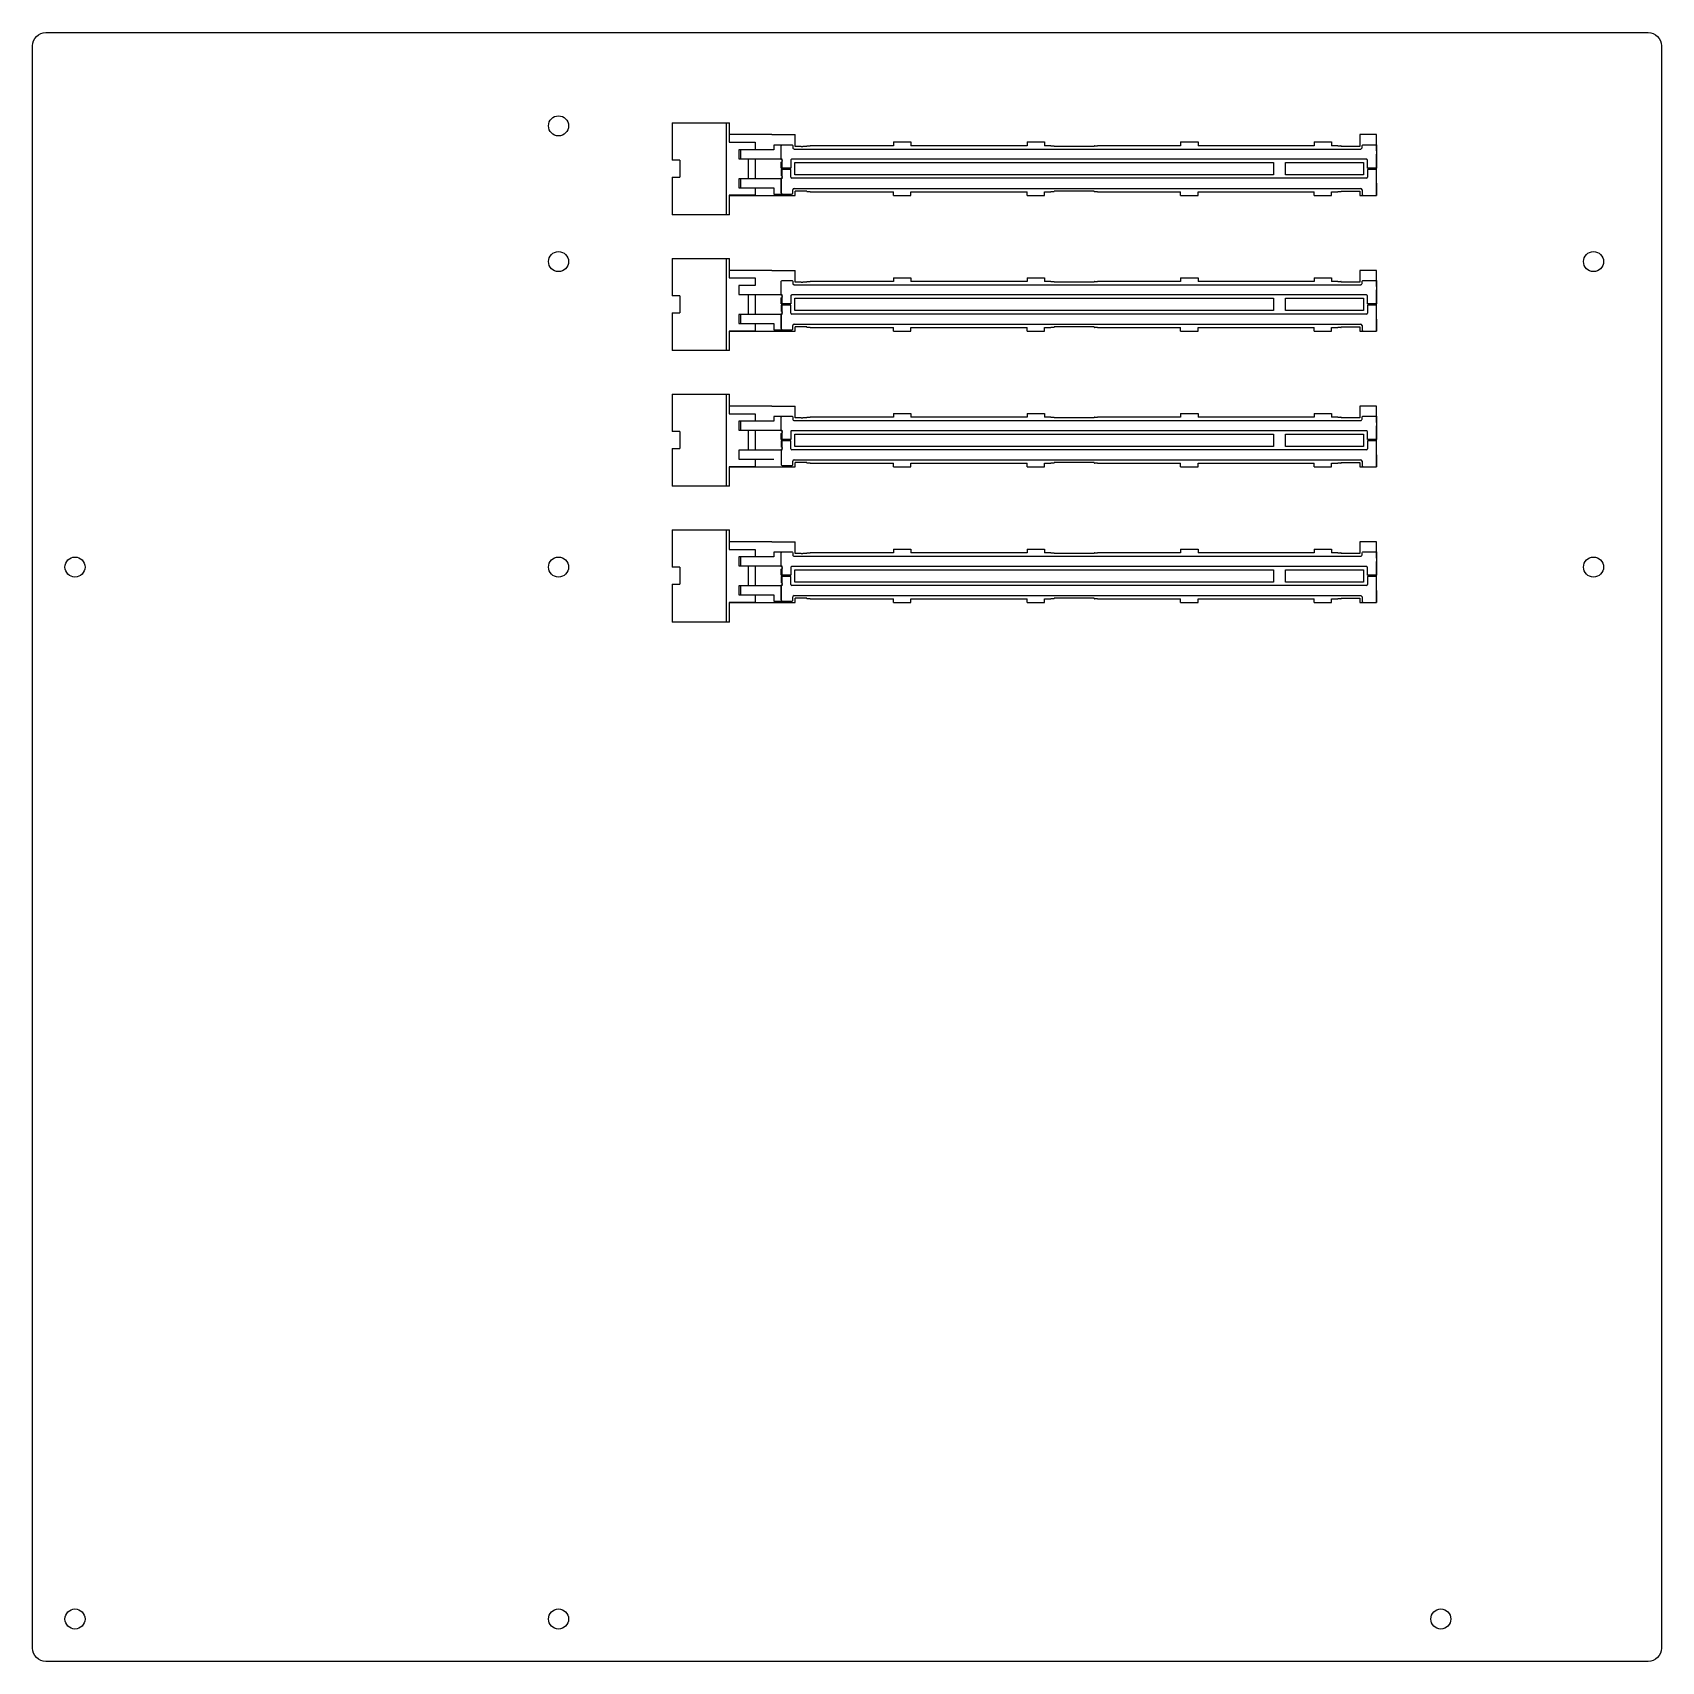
# Model space of a CAD drawing. Header units: millimetres. Extents: x -122 to 122, y -122 to 122.
import ezdxf

# ---------------------------------------------------------------- set-up
doc = ezdxf.new("R2010")
doc.units = ezdxf.units.MM
doc.layers.get('0').update_dxf_attribs({"linetype": 'CONTINUOUS'})

msp = doc.modelspace()

# ---------------------------------------------------------------- linework, layer by layer
for p, q in [((-26.19, 108.43), (-25.98, 108.43)), ((-26.19, 108.43), (-26.19, 102.84)), ((-25.98, 108.43), (-23.47, 108.43)), ((-23.47, 108.43), (-23.3, 108.43)), ((-23.3, 108.43), (-22.8, 108.43)), ((-22.8, 108.43), (-17.89, 108.43)), ((-17.89, 108.43), (-17.59, 108.43)), ((-17.59, 106.64), (-17.59, 108.43)), ((-11.25, 106.64), (-17.59, 106.64)), ((-11.25, 106.64), (-7.75, 106.64)), ((-7.75, 104.89), (-7.75, 106.64)), ((-6.87, 104.89), (-7.75, 104.89)), ((-6.87, 104.89), (-6.87, 104.89)), ((-6.87, 104.89), (-6.63, 104.89)), ((-6, 104.89), (-6.63, 104.89)), ((-6.63, 104.89), (-6.63, 104.89)), ((-6, 104.94), (-6, 104.89)), ((-5.95, 104.99), (-5.5, 104.99)), ((6.95, 104.99), (-5.5, 104.99)), ((6.95, 105.54), (6.95, 104.99)), ((6.95, 105.54), (9.55, 105.54)), ((9.55, 105.54), (9.55, 104.99)), ((26.95, 104.99), (9.55, 104.99)), ((26.95, 105.54), (26.95, 104.99)), ((26.95, 105.54), (29.55, 105.54)), ((29.55, 105.54), (29.55, 104.99)), ((30.5, 104.99), (29.55, 104.99)), ((30.5, 104.99), (30.95, 104.99)), ((31, 104.89), (31, 104.94)), ((37, 104.89), (31, 104.89)), ((37, 104.94), (37, 104.89)), ((37.05, 104.99), (37.5, 104.99)), ((49.95, 104.99), (37.5, 104.99)), ((49.95, 105.54), (49.95, 104.99)), ((49.95, 105.54), (52.55, 105.54)), ((52.55, 105.54), (52.55, 104.99)), ((69.95, 104.99), (52.55, 104.99)), ((69.95, 105.54), (69.95, 104.99)), ((69.95, 105.54), (72.55, 105.54)), ((72.55, 105.54), (72.55, 104.99)), ((73.5, 104.99), (72.55, 104.99)), ((73.5, 104.99), (73.95, 104.99)), ((74, 104.89), (74, 104.94)), ((75.13, 104.89), (74, 104.89)), ((75.13, 104.89), (75.13, 104.89)), ((75.37, 104.89), (75.13, 104.89)), ((76.75, 104.89), (75.37, 104.89)), ((75.37, 104.89), (75.37, 104.89)), ((76.75, 106.64), (76.75, 104.89)), ((79.25, 106.64), (76.75, 106.64)), ((79.25, 104.21), (79.25, 106.64)), ((-25.98, 102.84), (-26.19, 102.84)), ((-25.04, 102.84), (-25.98, 102.84)), ((-25.04, 102.84), (-25.04, 100.29)), ((79.25, 104.21), (79.25, 103.71)), ((79.25, 99.36), (79.25, 103.71)), ((-26.19, 100.29), (-26.19, 94.64)), ((-26.19, 100.29), (-25.98, 100.29)), ((-25.98, 100.29), (-25.04, 100.29)), ((-9.85, 100.04), (-15.95, 100.04)), ((-15.95, 100.04), (-15.95, 98.69)), ((-8.4, 101.44), (-9.85, 101.44)), ((-9.85, 101.44), (-9.85, 100.54)), ((-9.85, 100.14), (-9.85, 97.94)), ((-9.85, 97.94), (-9.85, 100.04)), ((-8.4, 100.26), (-8.4, 101.44)), ((77.75, 100.11), (-8.25, 100.11)), ((79.25, 101.44), (77.9, 101.44)), ((77.9, 101.44), (77.9, 100.26)), ((79.25, 97.54), (79.25, 101.44)), ((-17.59, 97.54), (-11.25, 97.54)), ((-17.59, 94.64), (-17.59, 97.54)), ((-15.95, 98.69), (-10.95, 98.69)), ((-11.25, 97.54), (-7.75, 97.54)), ((-10.95, 98.69), (-10.95, 97.74)), ((-10.95, 97.74), (-9.66, 97.74)), ((-9.65, 97.74), (-8.3, 97.74)), ((-8.1, 97.94), (-8.1, 98.39)), ((-7.9, 98.59), (-7.75, 98.59)), ((-7.75, 98.59), (76.9, 98.59)), ((-6, 98.19), (-7.75, 98.19)), ((-7.75, 97.54), (-7.75, 98.19)), ((-6, 98.19), (-6, 98.14)), ((-5.5, 98.09), (-5.95, 98.09)), ((-5.5, 98.09), (6.95, 98.09)), ((6.95, 97.54), (6.95, 98.09)), ((9.55, 97.54), (9.55, 98.09)), ((9.55, 98.09), (26.95, 98.09)), ((26.95, 97.54), (26.95, 98.09)), ((29.55, 97.54), (29.55, 98.09)), ((29.55, 98.09), (30.5, 98.09)), ((30.95, 98.09), (30.5, 98.09)), ((37, 98.19), (31, 98.19)), ((31, 98.14), (31, 98.19)), ((37, 98.19), (37, 98.14)), ((37.5, 98.09), (37.05, 98.09)), ((37.5, 98.09), (49.95, 98.09)), ((49.95, 97.54), (49.95, 98.09)), ((52.55, 97.54), (52.55, 98.09)), ((52.55, 98.09), (69.95, 98.09)), ((69.95, 97.54), (69.95, 98.09)), ((72.55, 97.54), (72.55, 98.09)), ((72.55, 98.09), (73.5, 98.09)), ((73.95, 98.09), (73.5, 98.09)), ((74, 98.19), (76.75, 98.19)), ((74, 98.14), (74, 98.19)), ((76.75, 98.19), (76.75, 97.54)), ((76.75, 97.54), (79.25, 97.54)), ((76.75, 97.54), (76.75, 97.54)), ((77.1, 98.39), (77.1, 97.74)), ((79.25, 99.36), (79.25, 98.86)), ((79.25, 98.86), (79.25, 97.54)), ((6.95, 97.54), (9.55, 97.54)), ((26.95, 97.54), (29.55, 97.54)), ((49.95, 97.54), (52.55, 97.54)), ((69.95, 97.54), (72.55, 97.54)), ((77.3, 97.54), (79.25, 97.54)), ((-25.98, 94.64), (-26.19, 94.64)), ((-23.47, 94.64), (-25.98, 94.64)), ((-23.3, 94.64), (-23.47, 94.64)), ((-22.8, 94.64), (-23.3, 94.64)), ((-17.89, 94.64), (-22.8, 94.64)), ((-17.59, 94.64), (-17.89, 94.64)), ((-26.19, 88.11), (-25.98, 88.11)), ((-26.19, 88.11), (-26.19, 82.52)), ((-25.98, 88.11), (-23.47, 88.11)), ((-23.47, 88.11), (-23.3, 88.11)), ((-23.3, 88.11), (-22.8, 88.11)), ((-22.8, 88.11), (-17.89, 88.11)), ((-17.89, 88.11), (-17.59, 88.11)), ((-17.59, 86.32), (-17.59, 88.11)), ((-11.25, 86.32), (-17.59, 86.32)), ((-11.25, 86.32), (-7.75, 86.32)), ((-7.75, 84.57), (-7.75, 86.32)), ((76.75, 86.32), (76.75, 84.57)), ((79.25, 86.32), (76.75, 86.32)), ((79.25, 83.89), (79.25, 86.32)), ((-6.87, 84.57), (-7.75, 84.57)), ((-6.87, 84.57), (-6.87, 84.57)), ((-6.87, 84.57), (-6.63, 84.57)), ((-6, 84.57), (-6.63, 84.57)), ((-6.63, 84.57), (-6.63, 84.57)), ((-6, 84.62), (-6, 84.57)), ((-5.95, 84.67), (-5.5, 84.67)), ((6.95, 84.67), (-5.5, 84.67)), ((6.95, 85.22), (6.95, 84.67)), ((6.95, 85.22), (9.55, 85.22)), ((9.55, 85.22), (9.55, 84.67)), ((26.95, 84.67), (9.55, 84.67)), ((26.95, 85.22), (26.95, 84.67)), ((26.95, 85.22), (29.55, 85.22)), ((29.55, 85.22), (29.55, 84.67)), ((30.5, 84.67), (29.55, 84.67)), ((30.5, 84.67), (30.95, 84.67)), ((31, 84.57), (31, 84.62)), ((37, 84.57), (31, 84.57)), ((37, 84.62), (37, 84.57)), ((37.05, 84.67), (37.5, 84.67)), ((49.95, 84.67), (37.5, 84.67)), ((49.95, 85.22), (49.95, 84.67)), ((49.95, 85.22), (52.55, 85.22)), ((52.55, 85.22), (52.55, 84.67)), ((69.95, 84.67), (52.55, 84.67)), ((69.95, 85.22), (69.95, 84.67)), ((69.95, 85.22), (72.55, 85.22)), ((72.55, 85.22), (72.55, 84.67)), ((73.5, 84.67), (72.55, 84.67)), ((73.5, 84.67), (73.95, 84.67)), ((74, 84.57), (74, 84.62)), ((75.13, 84.57), (74, 84.57)), ((75.13, 84.57), (75.13, 84.57)), ((75.37, 84.57), (75.13, 84.57)), ((76.75, 84.57), (75.37, 84.57)), ((75.37, 84.57), (75.37, 84.57)), ((79.25, 83.89), (79.25, 83.39)), ((79.25, 79.04), (79.25, 83.39)), ((-25.98, 82.52), (-26.19, 82.52)), ((-25.04, 82.52), (-25.98, 82.52)), ((-25.04, 82.52), (-25.04, 79.97)), ((-8.4, 81.12), (-9.85, 81.12)), ((-9.85, 81.12), (-9.85, 80.22)), ((-8.4, 79.94), (-8.4, 81.12)), ((79.25, 81.12), (77.9, 81.12)), ((77.9, 81.12), (77.9, 79.94)), ((79.25, 77.22), (79.25, 81.12)), ((-26.19, 79.97), (-26.19, 74.32)), ((-26.19, 79.97), (-25.98, 79.97)), ((-25.98, 79.97), (-25.04, 79.97)), ((-9.85, 79.72), (-15.95, 79.72)), ((-15.95, 79.72), (-15.95, 78.37)), ((-15.95, 78.37), (-10.95, 78.37)), ((-10.95, 78.37), (-10.95, 77.42)), ((-9.85, 79.82), (-9.85, 77.62)), ((-9.85, 77.62), (-9.85, 79.72)), ((77.75, 79.79), (-8.25, 79.79)), ((-8.1, 77.62), (-8.1, 78.07)), ((-7.9, 78.27), (-7.75, 78.27)), ((-7.75, 78.27), (76.9, 78.27)), ((77.1, 78.07), (77.1, 77.42)), ((79.25, 79.04), (79.25, 78.54)), ((79.25, 78.54), (79.25, 77.22)), ((-17.59, 77.22), (-11.25, 77.22)), ((-17.59, 74.32), (-17.59, 77.22)), ((-11.25, 77.22), (-7.75, 77.22)), ((-10.95, 77.42), (-9.66, 77.42)), ((-9.65, 77.42), (-8.3, 77.42)), ((-6, 77.87), (-7.75, 77.87)), ((-7.75, 77.22), (-7.75, 77.87)), ((-6, 77.87), (-6, 77.82)), ((-5.5, 77.77), (-5.95, 77.77)), ((-5.5, 77.77), (6.95, 77.77)), ((6.95, 77.22), (6.95, 77.77)), ((6.95, 77.22), (9.55, 77.22)), ((9.55, 77.22), (9.55, 77.77)), ((9.55, 77.77), (26.95, 77.77)), ((26.95, 77.22), (26.95, 77.77)), ((26.95, 77.22), (29.55, 77.22)), ((29.55, 77.22), (29.55, 77.77)), ((29.55, 77.77), (30.5, 77.77)), ((30.95, 77.77), (30.5, 77.77)), ((37, 77.87), (31, 77.87)), ((31, 77.82), (31, 77.87)), ((37, 77.87), (37, 77.82)), ((37.5, 77.77), (37.05, 77.77)), ((37.5, 77.77), (49.95, 77.77)), ((49.95, 77.22), (49.95, 77.77)), ((49.95, 77.22), (52.55, 77.22)), ((52.55, 77.22), (52.55, 77.77)), ((52.55, 77.77), (69.95, 77.77)), ((69.95, 77.22), (69.95, 77.77)), ((69.95, 77.22), (72.55, 77.22)), ((72.55, 77.22), (72.55, 77.77)), ((72.55, 77.77), (73.5, 77.77)), ((73.95, 77.77), (73.5, 77.77)), ((74, 77.87), (76.75, 77.87)), ((74, 77.82), (74, 77.87)), ((76.75, 77.87), (76.75, 77.22)), ((76.75, 77.22), (79.25, 77.22)), ((76.75, 77.22), (76.75, 77.22)), ((77.3, 77.22), (79.25, 77.22)), ((-25.98, 74.32), (-26.19, 74.32)), ((-23.47, 74.32), (-25.98, 74.32)), ((-23.3, 74.32), (-23.47, 74.32)), ((-22.8, 74.32), (-23.3, 74.32)), ((-17.89, 74.32), (-22.8, 74.32)), ((-17.59, 74.32), (-17.89, 74.32)), ((-26.19, 67.79), (-25.98, 67.79)), ((-26.19, 67.79), (-26.19, 62.2)), ((-25.98, 67.79), (-23.47, 67.79)), ((-23.47, 67.79), (-23.3, 67.79)), ((-23.3, 67.79), (-22.8, 67.79)), ((-22.8, 67.79), (-17.89, 67.79)), ((-17.89, 67.79), (-17.59, 67.79)), ((-17.59, 66), (-17.59, 67.79)), ((-11.25, 66), (-17.59, 66)), ((-11.25, 66), (-7.75, 66)), ((-7.75, 64.25), (-7.75, 66)), ((76.75, 66), (76.75, 64.25)), ((79.25, 66), (76.75, 66)), ((79.25, 63.57), (79.25, 66)), ((-6.87, 64.25), (-7.75, 64.25)), ((-6.87, 64.25), (-6.87, 64.25)), ((-6.87, 64.25), (-6.63, 64.25)), ((-6, 64.25), (-6.63, 64.25)), ((-6.63, 64.25), (-6.63, 64.25)), ((-6, 64.3), (-6, 64.25)), ((-5.95, 64.35), (-5.5, 64.35)), ((6.95, 64.35), (-5.5, 64.35)), ((6.95, 64.9), (6.95, 64.35)), ((6.95, 64.9), (9.55, 64.9)), ((9.55, 64.9), (9.55, 64.35)), ((26.95, 64.35), (9.55, 64.35)), ((26.95, 64.9), (26.95, 64.35)), ((26.95, 64.9), (29.55, 64.9)), ((29.55, 64.9), (29.55, 64.35)), ((30.5, 64.35), (29.55, 64.35)), ((30.5, 64.35), (30.95, 64.35)), ((31, 64.25), (31, 64.3)), ((37, 64.25), (31, 64.25)), ((37, 64.3), (37, 64.25)), ((37.05, 64.35), (37.5, 64.35)), ((49.95, 64.35), (37.5, 64.35)), ((49.95, 64.9), (49.95, 64.35)), ((49.95, 64.9), (52.55, 64.9)), ((52.55, 64.9), (52.55, 64.35)), ((69.95, 64.35), (52.55, 64.35)), ((69.95, 64.9), (69.95, 64.35)), ((69.95, 64.9), (72.55, 64.9)), ((72.55, 64.9), (72.55, 64.35)), ((73.5, 64.35), (72.55, 64.35)), ((73.5, 64.35), (73.95, 64.35)), ((74, 64.25), (74, 64.3)), ((75.13, 64.25), (74, 64.25)), ((75.13, 64.25), (75.13, 64.25)), ((75.37, 64.25), (75.13, 64.25)), ((76.75, 64.25), (75.37, 64.25)), ((75.37, 64.25), (75.37, 64.25)), ((79.25, 63.57), (79.25, 63.07)), ((-25.98, 62.2), (-26.19, 62.2)), ((-25.04, 62.2), (-25.98, 62.2)), ((-25.04, 62.2), (-25.04, 59.65)), ((79.25, 58.72), (79.25, 63.07)), ((-26.19, 59.65), (-26.19, 54)), ((-26.19, 59.65), (-25.98, 59.65)), ((-25.98, 59.65), (-25.04, 59.65)), ((-8.4, 60.8), (-9.85, 60.8)), ((-9.85, 60.8), (-9.85, 59.9)), ((-9.85, 59.5), (-9.85, 57.3)), ((-8.4, 59.62), (-8.4, 60.8)), ((77.75, 59.47), (-8.25, 59.47)), ((79.25, 60.8), (77.9, 60.8)), ((77.9, 60.8), (77.9, 59.62)), ((79.25, 56.9), (79.25, 60.8)), ((79.25, 58.72), (79.25, 58.22)), ((-17.59, 56.9), (-11.25, 56.9)), ((-17.59, 54), (-17.59, 56.9)), ((-15.95, 58.05), (-10.95, 58.05)), ((-11.25, 56.9), (-7.75, 56.9)), ((-9.65, 57.1), (-8.3, 57.1)), ((-8.1, 57.3), (-8.1, 57.75)), ((-7.9, 57.95), (-7.75, 57.95)), ((-7.75, 57.95), (76.9, 57.95)), ((-6, 57.55), (-7.75, 57.55)), ((-7.75, 56.9), (-7.75, 57.55)), ((-6, 57.55), (-6, 57.5)), ((-5.5, 57.45), (-5.95, 57.45)), ((-5.5, 57.45), (6.95, 57.45)), ((6.95, 56.9), (6.95, 57.45)), ((6.95, 56.9), (9.55, 56.9)), ((9.55, 56.9), (9.55, 57.45)), ((9.55, 57.45), (26.95, 57.45)), ((26.95, 56.9), (26.95, 57.45)), ((26.95, 56.9), (29.55, 56.9)), ((29.55, 56.9), (29.55, 57.45)), ((29.55, 57.45), (30.5, 57.45)), ((30.95, 57.45), (30.5, 57.45)), ((37, 57.55), (31, 57.55)), ((31, 57.5), (31, 57.55)), ((37, 57.55), (37, 57.5)), ((37.5, 57.45), (37.05, 57.45)), ((37.5, 57.45), (49.95, 57.45)), ((49.95, 56.9), (49.95, 57.45)), ((49.95, 56.9), (52.55, 56.9)), ((52.55, 56.9), (52.55, 57.45)), ((52.55, 57.45), (69.95, 57.45)), ((69.95, 56.9), (69.95, 57.45)), ((69.95, 56.9), (72.55, 56.9)), ((72.55, 56.9), (72.55, 57.45)), ((72.55, 57.45), (73.5, 57.45)), ((73.95, 57.45), (73.5, 57.45)), ((74, 57.55), (76.75, 57.55)), ((74, 57.5), (74, 57.55)), ((76.75, 57.55), (76.75, 56.9)), ((76.75, 56.9), (79.25, 56.9)), ((76.75, 56.9), (76.75, 56.9)), ((77.1, 57.75), (77.1, 57.1)), ((77.3, 56.9), (79.25, 56.9)), ((79.25, 58.22), (79.25, 56.9)), ((-25.98, 54), (-26.19, 54)), ((-23.47, 54), (-25.98, 54)), ((-23.3, 54), (-23.47, 54)), ((-22.8, 54), (-23.3, 54)), ((-17.89, 54), (-22.8, 54)), ((-17.59, 54), (-17.89, 54)), ((-26.19, 47.47), (-25.98, 47.47)), ((-26.19, 47.47), (-26.19, 41.88)), ((-25.98, 47.47), (-23.47, 47.47)), ((-23.47, 47.47), (-23.3, 47.47)), ((-23.3, 47.47), (-22.8, 47.47)), ((-22.8, 47.47), (-17.89, 47.47)), ((-17.89, 47.47), (-17.59, 47.47)), ((-17.59, 45.68), (-17.59, 47.47)), ((-11.25, 45.68), (-17.59, 45.68)), ((-11.25, 45.68), (-7.75, 45.68)), ((-7.75, 43.93), (-7.75, 45.68)), ((-6.87, 43.93), (-7.75, 43.93)), ((-6.87, 43.93), (-6.87, 43.93)), ((-6.87, 43.93), (-6.63, 43.93)), ((-6, 43.93), (-6.63, 43.93)), ((-6.63, 43.93), (-6.63, 43.93)), ((-6, 43.98), (-6, 43.93)), ((-5.95, 44.03), (-5.5, 44.03)), ((6.95, 44.03), (-5.5, 44.03)), ((6.95, 44.58), (6.95, 44.03)), ((6.95, 44.58), (9.55, 44.58)), ((9.55, 44.58), (9.55, 44.03)), ((26.95, 44.03), (9.55, 44.03)), ((26.95, 44.58), (26.95, 44.03)), ((26.95, 44.58), (29.55, 44.58)), ((29.55, 44.58), (29.55, 44.03)), ((30.5, 44.03), (29.55, 44.03)), ((30.5, 44.03), (30.95, 44.03)), ((31, 43.93), (31, 43.98)), ((37, 43.93), (31, 43.93)), ((37, 43.98), (37, 43.93)), ((37.05, 44.03), (37.5, 44.03)), ((49.95, 44.03), (37.5, 44.03)), ((49.95, 44.58), (49.95, 44.03)), ((49.95, 44.58), (52.55, 44.58)), ((52.55, 44.58), (52.55, 44.03)), ((69.95, 44.03), (52.55, 44.03)), ((69.95, 44.58), (69.95, 44.03)), ((69.95, 44.58), (72.55, 44.58)), ((72.55, 44.58), (72.55, 44.03)), ((73.5, 44.03), (72.55, 44.03)), ((73.5, 44.03), (73.95, 44.03)), ((74, 43.93), (74, 43.98)), ((75.13, 43.93), (74, 43.93)), ((75.13, 43.93), (75.13, 43.93)), ((75.37, 43.93), (75.13, 43.93)), ((76.75, 43.93), (75.37, 43.93)), ((75.37, 43.93), (75.37, 43.93)), ((76.75, 45.68), (76.75, 43.93)), ((79.25, 45.68), (76.75, 45.68)), ((79.25, 43.25), (79.25, 45.68)), ((-25.98, 41.88), (-26.19, 41.88)), ((-25.04, 41.88), (-25.98, 41.88)), ((-25.04, 41.88), (-25.04, 39.33)), ((79.25, 43.25), (79.25, 42.75)), ((79.25, 38.4), (79.25, 42.75)), ((-26.19, 39.33), (-26.19, 33.68)), ((-26.19, 39.33), (-25.98, 39.33)), ((-25.98, 39.33), (-25.04, 39.33)), ((-9.85, 39.08), (-15.95, 39.08)), ((-15.95, 39.08), (-15.95, 37.73)), ((-8.4, 40.48), (-9.85, 40.48)), ((-9.85, 40.48), (-9.85, 39.58)), ((-9.85, 39.18), (-9.85, 36.98)), ((-9.85, 36.98), (-9.85, 39.08)), ((-8.4, 39.3), (-8.4, 40.48)), ((77.75, 39.15), (-8.25, 39.15)), ((79.25, 40.48), (77.9, 40.48)), ((77.9, 40.48), (77.9, 39.3)), ((79.25, 36.58), (79.25, 40.48)), ((-17.59, 36.58), (-11.25, 36.58)), ((-17.59, 33.68), (-17.59, 36.58)), ((-15.95, 37.73), (-10.95, 37.73)), ((-11.25, 36.58), (-7.75, 36.58)), ((-10.95, 37.73), (-10.95, 36.78)), ((-10.95, 36.78), (-9.66, 36.78)), ((-9.65, 36.78), (-8.3, 36.78)), ((-8.1, 36.98), (-8.1, 37.43)), ((-7.9, 37.63), (-7.75, 37.63)), ((-7.75, 37.63), (76.9, 37.63)), ((-6, 37.23), (-7.75, 37.23)), ((-7.75, 36.58), (-7.75, 37.23)), ((-6, 37.23), (-6, 37.18)), ((-5.5, 37.13), (-5.95, 37.13)), ((-5.5, 37.13), (6.95, 37.13)), ((6.95, 36.58), (6.95, 37.13)), ((9.55, 36.58), (9.55, 37.13)), ((9.55, 37.13), (26.95, 37.13)), ((26.95, 36.58), (26.95, 37.13)), ((29.55, 36.58), (29.55, 37.13)), ((29.55, 37.13), (30.5, 37.13)), ((30.95, 37.13), (30.5, 37.13)), ((37, 37.23), (31, 37.23)), ((31, 37.18), (31, 37.23)), ((37, 37.23), (37, 37.18)), ((37.5, 37.13), (37.05, 37.13)), ((37.5, 37.13), (49.95, 37.13)), ((49.95, 36.58), (49.95, 37.13)), ((52.55, 36.58), (52.55, 37.13)), ((52.55, 37.13), (69.95, 37.13)), ((69.95, 36.58), (69.95, 37.13)), ((72.55, 36.58), (72.55, 37.13)), ((72.55, 37.13), (73.5, 37.13)), ((73.95, 37.13), (73.5, 37.13)), ((74, 37.23), (76.75, 37.23)), ((74, 37.18), (74, 37.23)), ((76.75, 37.23), (76.75, 36.58)), ((76.75, 36.58), (79.25, 36.58)), ((76.75, 36.58), (76.75, 36.58)), ((77.1, 37.43), (77.1, 36.78)), ((79.25, 38.4), (79.25, 37.9)), ((79.25, 37.9), (79.25, 36.58)), ((6.95, 36.58), (9.55, 36.58)), ((26.95, 36.58), (29.55, 36.58)), ((49.95, 36.58), (52.55, 36.58)), ((69.95, 36.58), (72.55, 36.58)), ((77.3, 36.58), (79.25, 36.58)), ((-25.98, 33.68), (-26.19, 33.68)), ((-23.47, 33.68), (-25.98, 33.68)), ((-23.3, 33.68), (-23.47, 33.68)), ((-22.8, 33.68), (-23.3, 33.68)), ((-17.89, 33.68), (-22.8, 33.68)), ((-17.59, 33.68), (-17.89, 33.68))]:
    msp.add_line(p, q)
for points in [[(121.92, -119.92, -0.414214), (119.92, -121.92), (-119.92, -121.92, -0.414214), (-121.92, -119.92), (-121.92, 119.92, -0.414214), (-119.92, 121.92), (119.92, 121.92, -0.414214), (121.92, 119.92)], [(-9.85, 104.94, -0.216495), (-9.78, 105.09), (-10.95, 105.09), (-10.95, 104.38), (-15.95, 104.38), (-15.95, 103.04), (-9.85, 103.04)], [(-7.75, 104.49), (76.9, 104.49, 0.414214), (77.1, 104.69), (77.1, 104.94, -0.414214), (77.3, 105.14), (79.25, 105.14), (79.25, 101.64), (77.9, 101.64), (77.9, 102.81, 0.414214), (77.75, 102.96), (-8.25, 102.96, 0.414214), (-8.4, 102.81), (-8.4, 101.64), (-9.85, 101.64), (-9.85, 102.54, 1), (-9.85, 102.94), (-9.85, 104.94, -0.414214), (-9.65, 105.14), (-8.3, 105.14, -0.414214), (-8.1, 104.94), (-8.1, 104.69, 0.414214), (-7.9, 104.49)], [(-7.75, 84.17), (76.9, 84.17, 0.414214), (77.1, 84.37), (77.1, 84.62, -0.414214), (77.3, 84.82), (79.25, 84.82), (79.25, 81.32), (77.9, 81.32), (77.9, 82.49, 0.414214), (77.75, 82.64), (-8.25, 82.64, 0.414214), (-8.4, 82.49), (-8.4, 81.32), (-9.85, 81.32), (-9.85, 82.22, 1), (-9.85, 82.62), (-9.85, 84.62, -0.414214), (-9.65, 84.82), (-8.3, 84.82, -0.414214), (-8.1, 84.62), (-8.1, 84.37, 0.414214), (-7.9, 84.17)], [(-9.85, 64.3, -0.216495), (-9.78, 64.45), (-10.95, 64.45), (-10.95, 63.74), (-15.95, 63.74), (-15.95, 62.4), (-9.85, 62.4)], [(-7.75, 63.85), (76.9, 63.85, 0.414214), (77.1, 64.05), (77.1, 64.3, -0.414214), (77.3, 64.5), (79.25, 64.5), (79.25, 61), (77.9, 61), (77.9, 62.17, 0.414214), (77.75, 62.32), (-8.25, 62.32, 0.414214), (-8.4, 62.17), (-8.4, 61), (-9.85, 61), (-9.85, 61.9, 1), (-9.85, 62.3), (-9.85, 64.3, -0.414214), (-9.65, 64.5), (-8.3, 64.5, -0.414214), (-8.1, 64.3), (-8.1, 64.05, 0.414214), (-7.9, 63.85)], [(-9.85, 43.98, -0.216495), (-9.78, 44.13), (-10.95, 44.13), (-10.95, 43.42), (-15.95, 43.42), (-15.95, 42.08), (-9.85, 42.08)], [(-7.75, 43.53), (76.9, 43.53, 0.414214), (77.1, 43.73), (77.1, 43.98, -0.414214), (77.3, 44.18), (79.25, 44.18), (79.25, 40.68), (77.9, 40.68), (77.9, 41.85, 0.414214), (77.75, 42), (-8.25, 42, 0.414214), (-8.4, 41.85), (-8.4, 40.68), (-9.85, 40.68), (-9.85, 41.58, 1), (-9.85, 41.98), (-9.85, 43.98, -0.414214), (-9.65, 44.18), (-8.3, 44.18, -0.414214), (-8.1, 43.98), (-8.1, 43.73, 0.414214), (-7.9, 43.53)]]:
    msp.add_lwpolyline(points, format="xyb", close=True)
for points in [[(-18.06, 94.64), (-18.06, 108.43), (-17.63, 108.43), (-17.63, 105.51), (-13.75, 105.51), (-13.75, 104.38), (-16.17, 104.38), (-16.17, 103.04), (-13.75, 103.04), (-13.75, 100.29), (-13.75, 100.04), (-16.17, 100.04), (-16.17, 98.69), (-13.75, 98.69), (-13.75, 97.56), (-17.63, 97.56), (-17.63, 94.64)], [(-9.75, 100.04), (-14.75, 100.04), (-14.75, 103.04), (-9.75, 103.04)], [(63.85, 102.46), (63.85, 100.61), (-7.8, 100.61), (-7.8, 102.46)], [(65.65, 102.46), (77.3, 102.46), (77.3, 100.61), (65.65, 100.61)], [(-18.06, 74.32), (-18.06, 88.11), (-17.63, 88.11), (-17.63, 85.19), (-13.75, 85.19), (-13.75, 84.06), (-16.17, 84.06), (-16.17, 82.72), (-13.75, 82.72), (-13.75, 79.97), (-13.75, 79.72), (-16.17, 79.72), (-16.17, 78.37), (-13.75, 78.37), (-13.75, 77.24), (-17.63, 77.24), (-17.63, 74.32)], [(-9.75, 79.72), (-14.75, 79.72), (-14.75, 82.72), (-9.75, 82.72)], [(63.85, 82.14), (63.85, 80.29), (-7.8, 80.29), (-7.8, 82.14)], [(65.65, 82.14), (77.3, 82.14), (77.3, 80.29), (65.65, 80.29)], [(-18.06, 54), (-18.06, 67.79), (-17.63, 67.79), (-17.63, 64.87), (-13.75, 64.87), (-13.75, 63.74), (-16.17, 63.74), (-16.17, 62.4), (-13.75, 62.4), (-13.75, 59.65), (-13.75, 59.4), (-16.17, 59.4), (-16.17, 58.05), (-13.75, 58.05), (-13.75, 56.92), (-17.63, 56.92), (-17.63, 54)], [(-9.75, 59.4), (-14.75, 59.4), (-14.75, 62.4), (-9.75, 62.4)], [(63.85, 61.82), (63.85, 59.97), (-7.8, 59.97), (-7.8, 61.82)], [(65.65, 61.82), (77.3, 61.82), (77.3, 59.97), (65.65, 59.97)], [(-18.06, 33.68), (-18.06, 47.47), (-17.63, 47.47), (-17.63, 44.55), (-13.75, 44.55), (-13.75, 43.42), (-16.17, 43.42), (-16.17, 42.08), (-13.75, 42.08), (-13.75, 39.33), (-13.75, 39.08), (-16.17, 39.08), (-16.17, 37.73), (-13.75, 37.73), (-13.75, 36.6), (-17.63, 36.6), (-17.63, 33.68)], [(-9.75, 39.08), (-14.75, 39.08), (-14.75, 42.08), (-9.75, 42.08)], [(63.85, 41.5), (63.85, 39.65), (-7.8, 39.65), (-7.8, 41.5)], [(65.65, 41.5), (77.3, 41.5), (77.3, 39.65), (65.65, 39.65)]]:
    msp.add_lwpolyline(points, close=True)
for centre in [(-43.18, 107.95), (-43.18, 87.63), (111.76, 87.63), (-115.57, 41.91), (-43.18, 41.91), (111.76, 41.91), (-115.57, -115.57), (-43.18, -115.57), (88.9, -115.57)]:
    msp.add_circle(centre, 1.5)
for centre, radius, start, end in [((-5.95, 104.94), 0.05, 90, 180), ((30.95, 104.94), 0.05, 0, 90), ((37.05, 104.94), 0.05, 90, 180), ((73.95, 104.94), 0.05, 0, 90), ((-9.85, 100.34), 0.2, -90, 90), ((-8.25, 100.26), 0.15, 180, 270), ((77.75, 100.26), 0.15, -90, 0), ((-9.65, 97.94), 0.2, 179.9972, 270), ((-9.65, 97.94), 0.2, 179.9922, 268.7398), ((-8.3, 97.94), 0.2, -90, 0.0003), ((-7.9, 98.39), 0.2, 90, 180), ((-5.95, 98.14), 0.05, 180, 270), ((30.95, 98.14), 0.05, -90, 0), ((37.05, 98.14), 0.05, 180, 270), ((73.95, 98.14), 0.05, -90, 0), ((76.9, 98.39), 0.2, 0, 90), ((77.3, 97.74), 0.2, 179.9945, 269.3991), ((-5.95, 84.62), 0.05, 90, 180), ((30.95, 84.62), 0.05, 0, 90), ((37.05, 84.62), 0.05, 90, 180), ((73.95, 84.62), 0.05, 0, 90), ((-9.85, 80.02), 0.2, -90, 90), ((-8.25, 79.94), 0.15, 180, 270), ((-7.9, 78.07), 0.2, 90, 180), ((76.9, 78.07), 0.2, 0, 90), ((77.75, 79.94), 0.15, -90, 0), ((-9.65, 77.62), 0.2, 179.9972, 270), ((-9.65, 77.62), 0.2, 179.9922, 268.7398), ((-8.3, 77.62), 0.2, -90, 0.0003), ((-5.95, 77.82), 0.05, 180, 270), ((30.95, 77.82), 0.05, -90, 0), ((37.05, 77.82), 0.05, 180, 270), ((73.95, 77.82), 0.05, -90, 0), ((77.3, 77.42), 0.2, 179.9945, 269.3991), ((-5.95, 64.3), 0.05, 90, 180), ((30.95, 64.3), 0.05, 0, 90), ((37.05, 64.3), 0.05, 90, 180), ((73.95, 64.3), 0.05, 0, 90), ((-9.85, 59.7), 0.2, -90, 90), ((-8.25, 59.62), 0.15, 180, 270), ((77.75, 59.62), 0.15, 270, 360), ((-9.65, 57.3), 0.2, 179.9972, 270), ((-8.3, 57.3), 0.2, -90, 0.0003), ((-7.9, 57.75), 0.2, 90, 180), ((-5.95, 57.5), 0.05, 180, 270), ((30.95, 57.5), 0.05, -90, 0), ((37.05, 57.5), 0.05, 180, 270), ((73.95, 57.5), 0.05, -90, 0), ((76.9, 57.75), 0.2, 0, 90), ((77.3, 57.1), 0.2, 179.9945, 269.3991), ((-5.95, 43.98), 0.05, 90, 180), ((30.95, 43.98), 0.05, 0, 90), ((37.05, 43.98), 0.05, 90, 180), ((73.95, 43.98), 0.05, 0, 90), ((-9.85, 39.38), 0.2, -90, 90), ((-8.25, 39.3), 0.15, 180, 270), ((77.75, 39.3), 0.15, 270, 360), ((-9.65, 36.98), 0.2, 179.9972, 270), ((-9.65, 36.98), 0.2, 179.9922, 268.7398), ((-8.3, 36.98), 0.2, -90, 0.0003), ((-7.9, 37.43), 0.2, 90, 180), ((-5.95, 37.18), 0.05, 180, 270), ((30.95, 37.18), 0.05, -90, 0), ((37.05, 37.18), 0.05, 180, 270), ((73.95, 37.18), 0.05, -90, 0), ((76.9, 37.43), 0.2, 0, 90), ((77.3, 36.78), 0.2, 179.9945, 269.3991)]:
    msp.add_arc(centre, radius, start, end)

doc.saveas('drawing.dxf')
